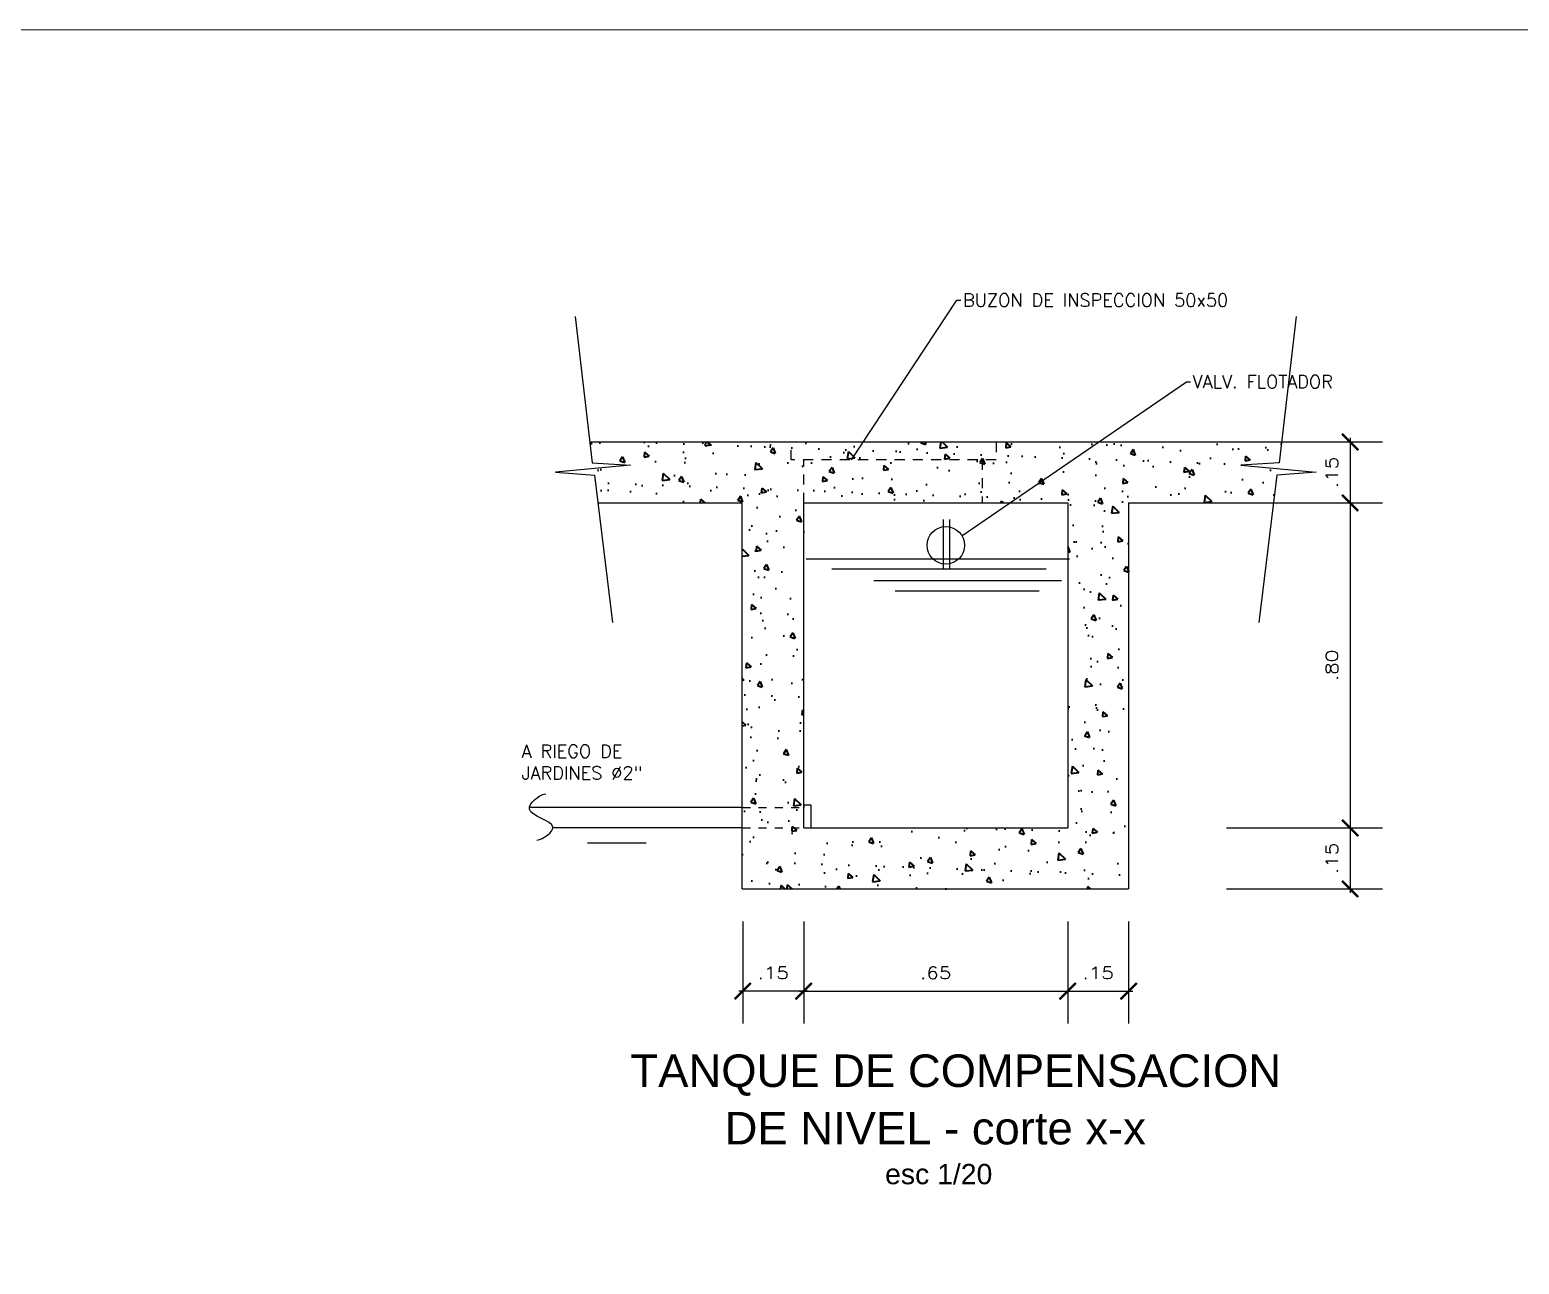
# Model space of a CAD drawing. Header units: millimetres. Extents: x 300 to 403, y 95 to 158.
# Drawn here: x 351.81 to 370.14, y 142.4 to 157.59 of the extents above; entities that cross this region are included whole.
import ezdxf

# ---------------------------------------------------------------- set-up
doc = ezdxf.new("R2010")
doc.units = ezdxf.units.MM
for name, pattern in [('CENTER2', [1.125, 0.75, -0.125, 0.125, -0.125]), ('DASHEDX2', [1.5, 1, -0.5]), ('HIDDEN', [0.375, 0.25, -0.125])]:
    doc.linetypes.add(name, pattern=pattern)
doc.layers.get('0').update_dxf_attribs({"lineweight": 15})
doc.layers.get('DEFPOINTS').update_dxf_attribs({"lineweight": 15})
doc.layers.add('04', color=4, linetype='Continuous', lineweight=40)
doc.layers.add('TEXTO', color=3, linetype='Continuous', lineweight=15)
for name, color, linetype in [('DET-PISC', 1, 'Continuous'), ('EQUIPO', 3, 'Continuous'), ('LINEACORTE', 5, 'CENTER2'), ('MURO', 5, 'Continuous'), ('MUROS', 1, 'Continuous'), ('SUMIDERO', 1, 'DASHEDX2')]:
    doc.layers.add(name, color=color, linetype=linetype)
doc.styles.add('1-20', font='ROMANS.SHX', dxfattribs={"width": 1.2, "height": 0.15})
doc.styles.add('DIMTEXT', font='ROMANS.SHX', dxfattribs={"width": 0.75})
doc.styles.add('F-1', font='arial.ttf', dxfattribs={"height": 0.3})
doc.styles.add('ROMANS', font='romans.shx')
doc.dimstyles.new('1-20', dxfattribs={"dimtxt": 0.05, "dimasz": 0.2, "dimexe": 0.4, "dimexo": 0.4, "dimgap": 0.15, "dimtad": 1, "dimlfac": 0.2, "dimzin": 4, "dimdsep": 46, "dimtxsty": '1-20', "dimblk1": 'ARCHTICK', "dimblk2": 'ARCHTICK', "dimsah": 1, "dimcen": 0.1, "dimdle": 0.05, "dimclrd": 256, "dimclre": 256, "dimclrt": 2, "dimadec": 0, "dimazin": 0, "dimtfac": 1.8, "dimtdec": 4, "dimtix": 1, "dimtmove": 0, "dimatfit": 3, "dimldrblk": 'ARCHTICK', "dimfxl": 1, "dimtolj": 1, "dimtzin": 0, "dimarcsym": 0})
doc.dimstyles.new('25FLECHA', dxfattribs={"dimtxt": 0.05, "dimasz": 0.05, "dimexe": 0.1, "dimexo": 0.3, "dimgap": 0.025, "dimtad": 0, "dimzin": 4, "dimdsep": 46, "dimtxsty": 'DIMTEXT', "dimcen": 0.1, "dimclrd": 1, "dimclre": 1, "dimclrt": 3, "dimadec": 0, "dimazin": 0, "dimtfac": 1.8, "dimtdec": 4, "dimtix": 1, "dimtmove": 0, "dimatfit": 3, "dimfxl": 1, "dimtolj": 1, "dimtzin": 0, "dimarcsym": 0})

# ---------------------------------------------------------------- blocks, each defined once
blk = doc.blocks.new('_ARCHTICK')
at = {"color": 0, "linetype": 'ByBlock', "const_width": 0.15}
blk.add_lwpolyline([(-0.5, -0.5), (0.5, 0.5)], dxfattribs=at)
blk = doc.blocks.new('*D24')
at = {"layer": 'DEFPOINTS', "color": 0, "transparency": 16777216}
for p in [(361.338, 147.016), (364.588, 147.016), (364.588, 145.758)]:
    blk.add_point(p, dxfattribs=at)
at = {"layer": 'MUROS', "lineweight": -2, "transparency": 16777216}
for p, q in [((361.338, 146.616), (361.338, 145.358)), ((364.588, 146.616), (364.588, 145.358)), ((361.288, 145.758), (364.638, 145.758))]:
    blk.add_line(p, q, dxfattribs=at)
at = {"layer": 'MUROS', "lineweight": -2, "transparency": 16777216, "xscale": 0.2, "yscale": 0.2, "zscale": 0.2, "rotation": 180}
blk.add_blockref('_ARCHTICK', (361.338, 145.758), dxfattribs=at)
at = {"layer": 'MUROS', "lineweight": -2, "transparency": 16777216, "xscale": 0.2, "yscale": 0.2, "zscale": 0.2}
blk.add_blockref('_ARCHTICK', (364.588, 145.758), dxfattribs=at)
at = {"layer": 'MUROS', "color": 2, "transparency": 16777216, "insert": (362.963, 145.983), "char_height": 0.15, "attachment_point": 5, "style": '1-20'}
blk.add_mtext('\\A1;.65', dxfattribs=at)
blk = doc.blocks.new('*D25')
at = {"layer": 'DEFPOINTS', "color": 0, "transparency": 16777216}
for p in [(360.588, 147.016), (361.338, 147.016), (360.588, 145.758)]:
    blk.add_point(p, dxfattribs=at)
at = {"layer": 'MUROS', "lineweight": -2, "transparency": 16777216}
for p, q in [((360.588, 146.616), (360.588, 145.358)), ((361.338, 146.616), (361.338, 145.358)), ((361.388, 145.758), (360.538, 145.758))]:
    blk.add_line(p, q, dxfattribs=at)
at = {"layer": 'MUROS', "lineweight": -2, "transparency": 16777216, "xscale": 0.2, "yscale": 0.2, "zscale": 0.2, "rotation": 180}
blk.add_blockref('_ARCHTICK', (360.588, 145.758), dxfattribs=at)
at = {"layer": 'MUROS', "lineweight": -2, "transparency": 16777216, "xscale": 0.2, "yscale": 0.2, "zscale": 0.2}
blk.add_blockref('_ARCHTICK', (361.338, 145.758), dxfattribs=at)
at = {"layer": 'MUROS', "color": 2, "transparency": 16777216, "insert": (360.963, 145.983), "char_height": 0.15, "attachment_point": 5, "style": '1-20'}
blk.add_mtext('\\A1;.15', dxfattribs=at)
blk = doc.blocks.new('*D26')
at = {"layer": 'DEFPOINTS', "color": 0, "transparency": 16777216}
for p in [(366.297, 151.766), (366.142, 147.766), (368.064, 147.766)]:
    blk.add_point(p, dxfattribs=at)
at = {"layer": 'MUROS', "lineweight": -2, "transparency": 16777216}
for p, q in [((368.064, 151.816), (368.064, 147.716)), ((366.697, 151.766), (368.464, 151.766)), ((366.542, 147.766), (368.464, 147.766))]:
    blk.add_line(p, q, dxfattribs=at)
at = {"layer": 'MUROS', "lineweight": -2, "transparency": 16777216, "xscale": 0.2, "yscale": 0.2, "zscale": 0.2}
for p, rotation in [((368.064, 151.766), 90), ((368.064, 147.766), 270)]:
    blk.add_blockref('_ARCHTICK', p, dxfattribs=dict(at, rotation=rotation))
at = {"layer": 'MUROS', "color": 2, "transparency": 16777216, "insert": (367.839, 149.766), "char_height": 0.15, "attachment_point": 5, "rotation": 90, "style": '1-20'}
blk.add_mtext('\\A1;.80', dxfattribs=at)
blk = doc.blocks.new('*D27')
at = {"layer": 'DEFPOINTS', "color": 0, "transparency": 16777216}
for p in [(366.142, 147.766), (366.142, 147.016), (368.064, 147.016)]:
    blk.add_point(p, dxfattribs=at)
at = {"layer": 'MUROS', "lineweight": -2, "transparency": 16777216}
for p, q in [((366.542, 147.766), (368.464, 147.766)), ((368.064, 147.816), (368.064, 146.966)), ((366.542, 147.016), (368.464, 147.016))]:
    blk.add_line(p, q, dxfattribs=at)
at = {"layer": 'MUROS', "lineweight": -2, "transparency": 16777216, "xscale": 0.2, "yscale": 0.2, "zscale": 0.2}
for p, rotation in [((368.064, 147.766), 90), ((368.064, 147.016), 270)]:
    blk.add_blockref('_ARCHTICK', p, dxfattribs=dict(at, rotation=rotation))
at = {"layer": 'MUROS', "color": 2, "transparency": 16777216, "insert": (367.839, 147.391), "char_height": 0.15, "attachment_point": 5, "rotation": 90, "style": '1-20'}
blk.add_mtext('\\A1;.15', dxfattribs=at)
blk = doc.blocks.new('*D28')
at = {"layer": 'DEFPOINTS', "color": 0, "transparency": 16777216}
for p in [(364.588, 147.016), (365.338, 147.016), (365.338, 145.758)]:
    blk.add_point(p, dxfattribs=at)
at = {"layer": 'MUROS', "lineweight": -2, "transparency": 16777216}
for p, q in [((364.588, 146.616), (364.588, 145.358)), ((365.338, 146.616), (365.338, 145.358)), ((364.538, 145.758), (365.388, 145.758))]:
    blk.add_line(p, q, dxfattribs=at)
at = {"layer": 'MUROS', "lineweight": -2, "transparency": 16777216, "xscale": 0.2, "yscale": 0.2, "zscale": 0.2, "rotation": 180}
blk.add_blockref('_ARCHTICK', (364.588, 145.758), dxfattribs=at)
at = {"layer": 'MUROS', "lineweight": -2, "transparency": 16777216, "xscale": 0.2, "yscale": 0.2, "zscale": 0.2}
blk.add_blockref('_ARCHTICK', (365.338, 145.758), dxfattribs=at)
at = {"layer": 'MUROS', "color": 2, "transparency": 16777216, "insert": (364.963, 145.983), "char_height": 0.15, "attachment_point": 5, "style": '1-20'}
blk.add_mtext('\\A1;.15', dxfattribs=at)
blk = doc.blocks.new('*D29')
at = {"layer": 'DEFPOINTS', "color": 0, "transparency": 16777216}
for p in [(366.412, 152.516), (366.297, 151.766), (368.064, 151.766)]:
    blk.add_point(p, dxfattribs=at)
at = {"layer": 'MUROS', "lineweight": -2, "transparency": 16777216}
for p, q in [((368.064, 152.566), (368.064, 151.716)), ((366.812, 152.516), (368.464, 152.516)), ((366.697, 151.766), (368.464, 151.766))]:
    blk.add_line(p, q, dxfattribs=at)
at = {"layer": 'MUROS', "lineweight": -2, "transparency": 16777216, "xscale": 0.2, "yscale": 0.2, "zscale": 0.2}
for p, rotation in [((368.064, 152.516), 90), ((368.064, 151.766), 270)]:
    blk.add_blockref('_ARCHTICK', p, dxfattribs=dict(at, rotation=rotation))
at = {"layer": 'MUROS', "color": 2, "transparency": 16777216, "insert": (367.839, 152.141), "char_height": 0.15, "attachment_point": 5, "rotation": 90, "style": '1-20'}
blk.add_mtext('\\A1;.15', dxfattribs=at)

msp = doc.modelspace()

# ---------------------------------------------------------------- hatches: boundary and pattern name
at = {"layer": '04'}
h = msp.add_hatch(dxfattribs=at)
h.set_pattern_fill('AR-CONC', color=2, scale=0.1, angle=-90, style=0)
h.set_pattern_definition([(320, (848.24786, 309.6066), (-0.06275213, -0.7172602), [0.075, -0.825]), (265, (848.24786, 309.6066), (0.7521921, 0.1387513), [0.06, -0.66]), (10.4514, (848.2426, 309.54684), (0.6894395, -0.5785094), [0.0637402, -0.7011421]), (316.1842, (848.4479, 309.6066), (-0.165519, -1.067241), [0.1125, -1.2375]), (6.6356, (848.4341, 309.5177), (0.9741179, -0.9346627), [0.0956103, -1.051713]), (261.1842, (848.4479, 309.6066), (0.9741186, -0.934662), [0.09, -0.99]), (291, (848.39786, 309.5066), (-0.4026189, -0.59690705), [0.075, -0.825]), (236, (848.39786, 309.5066), (0.72515, -0.2433153), [0.06, -0.66]), (341.4514, (848.3643, 309.4569), (0.3225305, -0.8402226), [0.0637402, -0.7011421]), (307.5, (848.24786, 309.6066), (0.33289385, -0.01215986), [0, -0.652, 0, -0.67, 0, -0.6625]), (277.5, (848.24786, 309.6066), (0.3944117, -0.26306954), [0, -0.382, 0, -0.637, 0, -0.2525]), (237.5, (848.24786, 309.8296), (-0.02255487, -0.53382244), [0, -0.25, 0, -0.78, 0, -1.035]), (227.5, (848.24786, 309.9296), (0.100105, -0.58318617), [0, -0.325, 0, -0.518, 0, -0.735])])
h.paths.add_polyline_path([(365.338, 151.766), (367.121, 151.766), (367.173, 152.187), (366.718, 152.23), (367.192, 152.258), (367.222, 152.516), (358.705, 152.516), (358.735, 152.258), (359.208, 152.23), (358.754, 152.187), (358.805, 151.766), (360.582, 151.766), (360.582, 147.016), (365.338, 147.016)])
h.paths.add_polyline_path([(364.588, 147.766), (361.338, 147.766), (361.338, 151.766), (364.588, 151.766)], flags=16)

# ---------------------------------------------------------------- linework, layer by layer
at = {"color": 5, "ltscale": 0.7}
msp.add_lwpolyline([(299.684, 95.267), (403.016, 95.267), (403.016, 157.588), (299.684, 157.588)], close=True, dxfattribs=at)
at = {"layer": 'DET-PISC', "color": 2, "linetype": 'HIDDEN', "ltscale": 0.5}
for p, q in [((361.338, 151.766), (361.338, 152.296)), ((363.533, 152.296), (363.533, 151.766))]:
    msp.add_line(p, q, dxfattribs=at)
at = {"layer": 'DET-PISC', "linetype": 'HIDDEN', "ltscale": 0.4}
for p, q in [((360.582, 148.016), (361.338, 148.016)), ((360.582, 147.766), (361.338, 147.766))]:
    msp.add_line(p, q, dxfattribs=at)
at = {"layer": 'DET-PISC', "ltscale": 0.07}
for points in [[(358.525, 154.06), (358.735, 152.258), (359.208, 152.23), (358.282, 152.144), (358.764, 152.107), (358.986, 150.294)], [(367.401, 154.06), (367.192, 152.258), (366.718, 152.23), (367.644, 152.144), (367.163, 152.107), (366.941, 150.294)]]:
    msp.add_lwpolyline(points, dxfattribs=at)
at = {"layer": 'DET-PISC', "color": 2, "linetype": 'HIDDEN', "ltscale": 0.5}
msp.add_lwpolyline([(361.183, 152.516), (363.706, 152.516), (363.706, 152.296), (361.183, 152.296)], close=True, dxfattribs=at)
at = {"layer": 'DET-PISC', "ltscale": 0.07, "start_tangent": (0.982374, 0.186925), "end_tangent": (0.975892, 0.218256)}
msp.add_spline([(358.052, 147.614), (358.251, 147.774), (357.964, 147.997), (358.163, 148.188)], degree=3, dxfattribs=at)
at = {"layer": 'EQUIPO'}
for p, q in [((363.054, 151.563), (363.054, 150.958)), ((363.131, 151.563), (363.131, 150.958))]:
    msp.add_line(p, q, dxfattribs=at)
msp.add_circle((363.087, 151.244), 0.231, dxfattribs=at)
at = {"layer": 'MURO', "color": 5}
for p, q in [((358.705, 152.516), (367.222, 152.516)), ((358.805, 151.766), (360.582, 151.766)), ((360.582, 147.016), (360.582, 151.766)), ((361.338, 151.766), (364.588, 151.766)), ((361.338, 147.766), (361.338, 151.766)), ((364.588, 151.766), (364.588, 147.766)), ((365.338, 151.766), (365.338, 147.016)), ((365.338, 151.766), (367.121, 151.766)), ((361.338, 147.766), (364.588, 147.766)), ((360.582, 147.016), (365.338, 147.016))]:
    msp.add_line(p, q, dxfattribs=at)
at = {"layer": 'MUROS', "ltscale": 0.07}
for p, q in [((364.608, 151.074), (361.37, 151.074)), ((364.322, 150.952), (361.683, 150.952)), ((364.513, 150.809), (362.202, 150.809)), ((364.237, 150.681), (362.464, 150.681))]:
    msp.add_line(p, q, dxfattribs=at)
at = {"layer": 'SUMIDERO', "color": 2, "linetype": 'Continuous'}
for p, q in [((360.582, 148.016), (357.963, 148.016)), ((360.582, 147.766), (358.251, 147.766))]:
    msp.add_line(p, q, dxfattribs=at)
msp.add_lwpolyline([(361.338, 147.766), (361.429, 147.766), (361.429, 148.047), (361.338, 148.047), (361.338, 148.016)], dxfattribs=at)

# ---------------------------------------------------------------- texts
at = {"layer": 'DET-PISC', "color": 2, "char_height": 0.16, "attachment_point": 4, "style": 'ROMANS'}
for s, insert in [('\\A1;BUZON DE INSPECCION 50x50', (363.299, 154.261)), ('VALV. FLOTADOR', (366.124, 153.257)), ('A RIEGO DE \\PJARDINES Ø2"', (357.866, 148.577))]:
    msp.add_mtext(s, dxfattribs=dict(at, insert=insert))
at = {"layer": 'LINEACORTE', "style": 'F-1'}
for s, p in [('TANQUE DE COMPENSACION ', (359.206, 144.579)), ('DE NIVEL - corte x-x', (360.365, 143.872))]:
    msp.add_text(s, height=0.4, dxfattribs=at).set_placement(p)
at = {"layer": 'LINEACORTE', "color": 2, "style": 'F-1'}
msp.add_text('esc 1/20', height=0.25, dxfattribs=at).set_placement((362.34, 143.382))

# ---------------------------------------------------------------- dimensions: what is measured, and where the dimension line sits
at = {"layer": 'MUROS', "ltscale": 0.07}
for base, p1, p2, picture, middle in [((368.064, 151.766), (366.412, 152.516), (366.297, 151.766), '*D29', (367.839, 152.141)), ((368.064, 147.766), (366.297, 151.766), (366.142, 147.766), '*D26', (367.839, 149.766)), ((368.064, 147.016), (366.142, 147.766), (366.142, 147.016), '*D27', (367.839, 147.391))]:
    dim = msp.add_linear_dim(base=base, p1=p1, p2=p2, angle=90, dimstyle='1-20', dxfattribs=at)
    dim.commit()
    dim.dimension.update_dxf_attribs({"geometry": picture, "text_midpoint": middle})
for base, p1, p2, picture, middle in [((360.588, 145.758), (361.338, 147.016), (360.588, 147.016), '*D25', (360.963, 145.983)), ((364.588, 145.758), (361.338, 147.016), (364.588, 147.016), '*D24', (362.963, 145.983)), ((365.338, 145.758), (364.588, 147.016), (365.338, 147.016), '*D28', (364.963, 145.983))]:
    dim = msp.add_linear_dim(base=base, p1=p1, p2=p2, dimstyle='1-20', dxfattribs=at)
    dim.commit()
    dim.dimension.update_dxf_attribs({"geometry": picture, "text_midpoint": middle})

# ---------------------------------------------------------------- leaders
at = {"layer": 'TEXTO', "color": 1, "annotation_type": 0, "has_hookline": 1, "hookline_direction": 0}
for points, text_width in [([(361.925, 152.296), (363.224, 154.261), (363.274, 154.261)], 3.688), ([(363.286, 151.361), (366.049, 153.257), (366.099, 153.257)], 1.928)]:
    msp.add_leader(points, dimstyle='25FLECHA', dxfattribs=dict(at, text_width=text_width))
at = {"layer": 'TEXTO', "color": 40}
msp.add_leader([(358.678, 147.582), (359.398, 147.582)], dimstyle='25FLECHA', dxfattribs=at)

doc.saveas('drawing.dxf')
